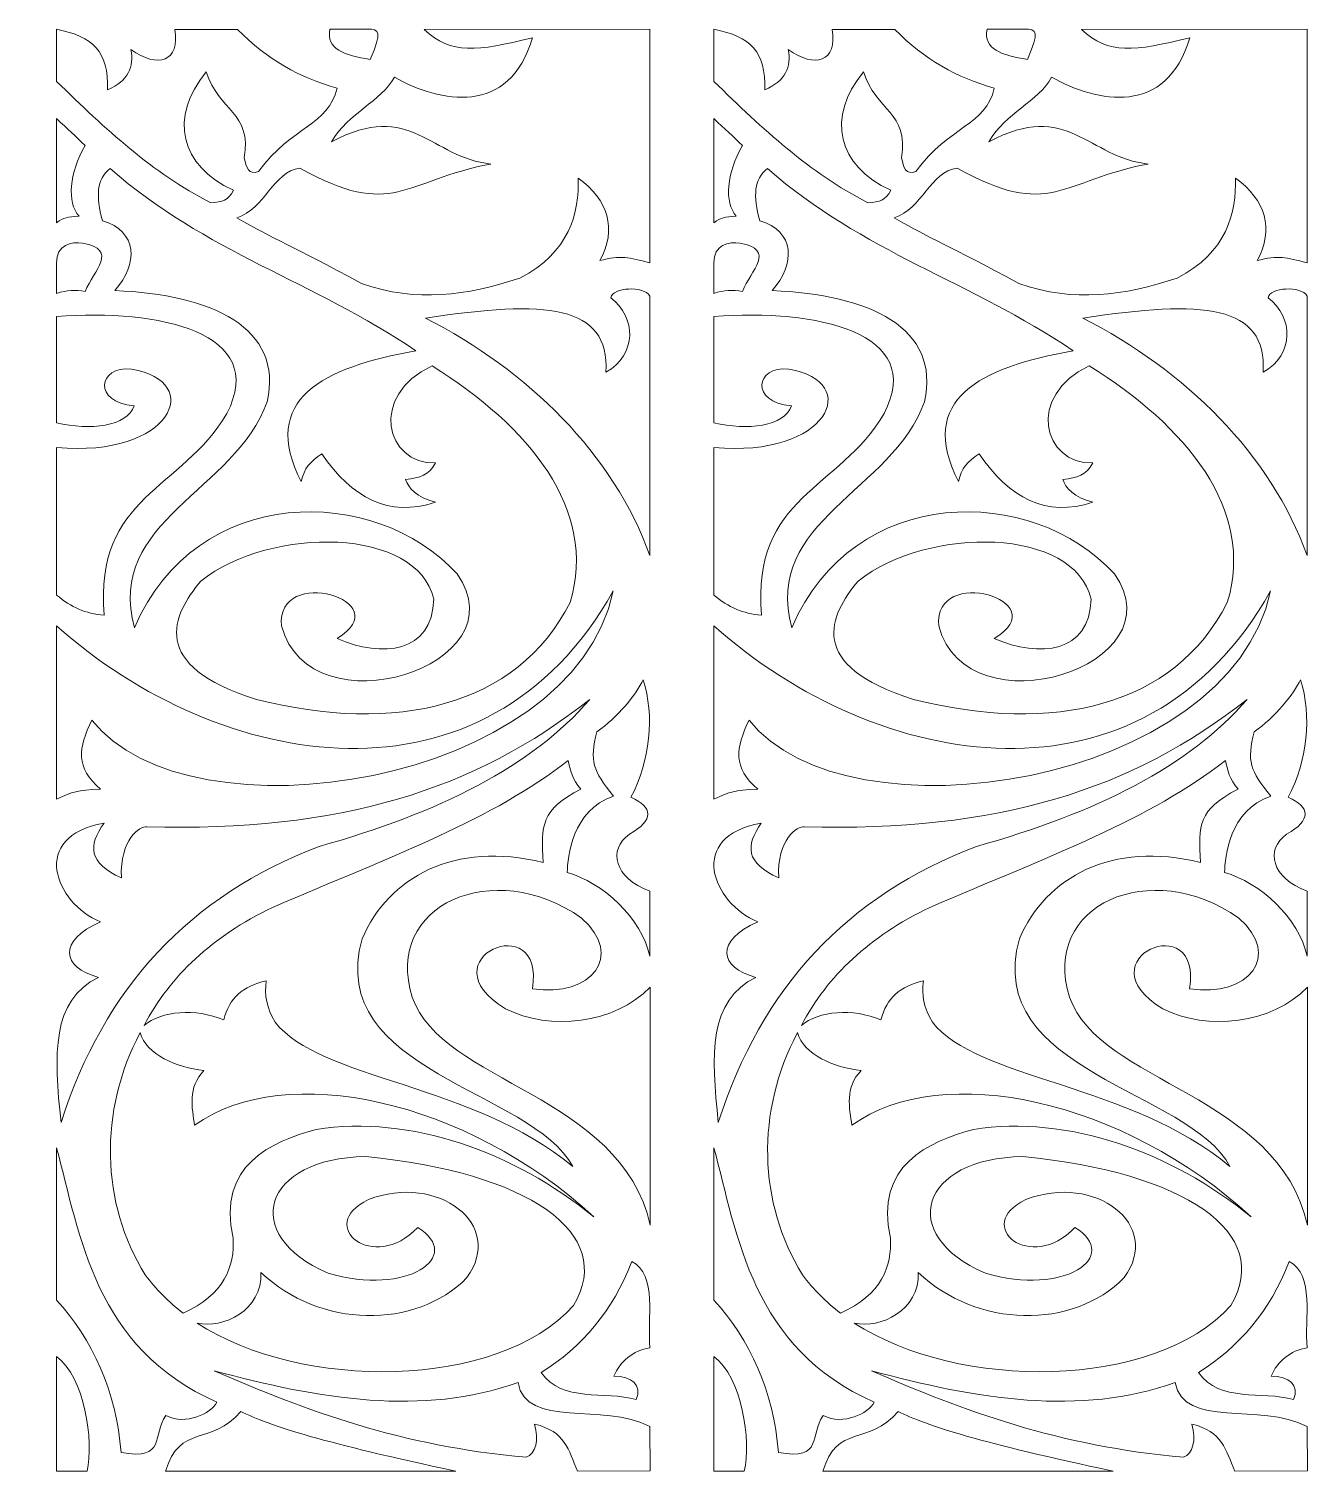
# Model space of a CAD drawing. Header units: centimetres. Extents: x -25 to 24.2, y -27.5 to 27.6.
import ezdxf

# ---------------------------------------------------------------- set-up
doc = ezdxf.new("R2010")
doc.units = ezdxf.units.CM
doc.header["$MEASUREMENT"] = 0
doc.layers.add('layer 1', color=7, linetype='Continuous')

msp = doc.modelspace()

# ---------------------------------------------------------------- linework, layer by layer
at = {"layer": 'layer 1', "color": 242, "lineweight": 9}
for points, knots in [([(-13.45731, 27.53604), (-13.61709, 26.78277), (-12.89806, 26.53262), (-11.91651, 26.38423), (-11.91651, 26.38423), (-11.45805, 27.43734), (-11.55842, 27.55087), (-12.03207, 27.53375), (-12.03207, 27.53375), (-12.03207, 27.53375), (-13.45731, 27.53604), (-13.45731, 27.53604)], [0, 0, 0, 0, 0.25, 0.25, 0.25, 0.25, 0.5, 0.5, 0.5, 0.5, 1, 1, 1, 1]), ([(-23.89823, 27.53291), (-23.89823, 27.53291), (-23.90051, 25.54535), (-23.90051, 25.54535), (-23.90051, 25.54535), (-22.02311, 23.70407), (-20.2541, 22.06193), (-18.01123, 20.90583), (-18.01123, 20.90583), (-17.55078, 20.93437), (-17.35176, 20.99144), (-17.14239, 21.38519), (-17.14239, 21.38519), (-19.17398, 22.30968), (-19.62623, 24.17006), (-18.18243, 25.90487), (-18.18243, 25.90487), (-17.70445, 24.39835), (-16.43679, 24.37707), (-16.72723, 22.61783), (-16.72723, 22.61783), (-16.65003, 22.2533), (-16.57046, 21.96341), (-16.18506, 22.1011), (-16.18506, 22.1011), (-14.87824, 23.87017), (-13.51438, 23.84477), (-13.18339, 25.28855), (-13.18339, 25.28855), (-14.57867, 25.66842), (-15.86589, 26.37975), (-16.98724, 27.53187), (-16.98724, 27.53187), (-16.98724, 27.53187), (-19.38083, 27.53174), (-19.38083, 27.53174), (-19.38083, 27.53174), (-19.17382, 26.29741), (-20.03271, 26.02023), (-21.05859, 26.76087), (-21.05859, 26.76087), (-20.92734, 26.09747), (-21.16703, 25.5639), (-21.94883, 25.22007), (-21.94883, 25.22007), (-21.92047, 26.68384), (-22.49526, 27.26545), (-23.89823, 27.53291)], [0, 0, 0, 0, 0.07692308, 0.07692308, 0.07692308, 0.07692308, 0.15384615, 0.15384615, 0.15384615, 0.15384615, 0.23076923, 0.23076923, 0.23076923, 0.23076923, 0.30769231, 0.30769231, 0.30769231, 0.30769231, 0.38461538, 0.38461538, 0.38461538, 0.38461538, 0.46153846, 0.46153846, 0.46153846, 0.46153846, 0.53846154, 0.53846154, 0.53846154, 0.53846154, 0.61538462, 0.61538462, 0.61538462, 0.61538462, 0.69230769, 0.69230769, 0.69230769, 0.69230769, 0.76923077, 0.76923077, 0.76923077, 0.76923077, 0.84615385, 0.84615385, 0.84615385, 0.84615385, 1, 1, 1, 1]), ([(-17.00665, 20.33367), (-15.94512, 20.67615), (-15.62829, 22.09235), (-14.60099, 22.2294), (-14.60099, 22.2294), (-11.03263, 20.23605), (-10.63272, 21.76608), (-7.30367, 22.38814), (-7.30367, 22.38814), (-9.58667, 22.61644), (-10.37014, 24.85812), (-13.3893, 23.23746), (-13.3893, 23.23746), (-12.76145, 24.35038), (-11.50016, 24.76138), (-10.99215, 25.7031), (-10.99215, 25.7031), (-9.24736, 24.72503), (-6.59727, 24.19644), (-5.71807, 27.20951), (-5.71807, 27.20951), (-7.85578, 26.68942), (-8.80035, 26.55264), (-9.85344, 27.52651), (-9.85344, 27.52651), (-9.85344, 27.52651), (-1.23217, 27.54127), (-1.23217, 27.54127), (-1.23217, 27.54127), (-1.23217, 27.54127), (-1.2322, 18.6166), (-1.2322, 18.6166), (-1.2322, 18.6166), (-2.03701, 18.82203), (-2.33586, 18.90431), (-3.14065, 18.69884), (-3.14065, 18.69884), (-2.47868, 19.9088), (-2.81341, 21.0172), (-3.97186, 21.85052), (-3.97186, 21.85052), (-3.92063, 20.54922), (-4.2974, 18.99112), (-6.19785, 18.03222), (-6.19785, 18.03222), (-8.24551, 17.35386), (-10.12608, 17.09053), (-12.2479, 17.8217), (-12.2479, 17.8217), (-14.98246, 19.30772), (-15.54554, 19.48326), (-17.00665, 20.33367)], [0, 0, 0, 0, 0.07142857, 0.07142857, 0.07142857, 0.07142857, 0.14285714, 0.14285714, 0.14285714, 0.14285714, 0.21428571, 0.21428571, 0.21428571, 0.21428571, 0.28571429, 0.28571429, 0.28571429, 0.28571429, 0.35714286, 0.35714286, 0.35714286, 0.35714286, 0.42857143, 0.42857143, 0.42857143, 0.42857143, 0.5, 0.5, 0.5, 0.5, 0.57142857, 0.57142857, 0.57142857, 0.57142857, 0.64285714, 0.64285714, 0.64285714, 0.64285714, 0.71428571, 0.71428571, 0.71428571, 0.71428571, 0.78571429, 0.78571429, 0.78571429, 0.78571429, 0.85714286, 0.85714286, 0.85714286, 0.85714286, 1, 1, 1, 1]), ([(-23.90051, 24.12439), (-23.90051, 24.12439), (-23.90049, 20.1461), (-23.90049, 20.1461), (-23.90049, 20.1461), (-23.60731, 20.35298), (-23.50285, 20.36439), (-23.04268, 20.39229), (-23.04268, 20.39229), (-23.51657, 20.93254), (-23.41449, 22.03054), (-22.80978, 23.09579), (-22.80978, 23.09579), (-23.17907, 23.46149), (-23.47679, 23.70967), (-23.90051, 24.12439)], [0, 0, 0, 0, 0.2, 0.2, 0.2, 0.2, 0.4, 0.4, 0.4, 0.4, 0.6, 0.6, 0.6, 0.6, 1, 1, 1, 1]), ([(-21.85372, 22.21418), (-22.37874, 21.8032), (-22.40146, 21.17467), (-22.14754, 20.22154), (-22.14754, 20.22154), (-20.81215, 19.84477), (-20.75786, 18.5573), (-21.67659, 17.55279), (-21.67659, 17.55279), (-17.96206, 17.41111), (-15.21592, 16.13318), (-15.85494, 13.30641), (-15.85494, 13.30641), (-17.065, 9.88199), (-22.04146, 8.78589), (-20.9232, 4.67667), (-20.9232, 4.67667), (-18.56583, 10.19548), (-11.71722, 10.16128), (-8.595, 6.73137), (-8.595, 6.73137), (-6.09011, 3.22051), (-14.20532, 0.64787), (-15.30702, 4.74516), (-15.30702, 4.74516), (-15.52377, 7.08487), (-10.77572, 5.72666), (-13.18383, 4.26573), (-13.18383, 4.26573), (-11.45439, 3.50654), (-9.53673, 3.71198), (-9.48537, 5.77251), (-9.48537, 5.77251), (-10.10925, 8.50484), (-15.68796, 8.58758), (-18.38907, 6.45741), (-18.38907, 6.45741), (-19.4734, 5.15651), (-20.41558, 3.23837), (-16.26588, 1.93707), (-16.26588, 1.93707), (-10.94669, 0.59048), (-6.30088, 1.6521), (-4.28013, 5.63553), (-4.28013, 5.63553), (-3.19613, 9.20834), (-5.87852, 12.39311), (-9.55386, 14.67621), (-9.55386, 14.67621), (-11.98493, 13.55132), (-11.323, 10.89704), (-9.41699, 10.97623), (-9.41699, 10.97623), (-9.67379, 10.49687), (-10.00763, 10.40271), (-10.56403, 10.34279), (-10.56403, 10.34279), (-10.46709, 10.01465), (-10.14168, 9.64975), (-9.41699, 9.46967), (-9.41699, 9.46967), (-11.20605, 8.8733), (-12.6156, 9.6323), (-13.76547, 11.31863), (-13.76547, 11.31863), (-14.19918, 11.0333), (-14.44457, 10.76509), (-14.55299, 10.25719), (-14.55299, 10.25719), (-16.16114, 13.40085), (-13.73455, 14.61496), (-10.17027, 15.25623), (-10.17027, 15.25623), (-14.10845, 17.9166), (-18.18946, 19.00597), (-21.85372, 22.21418)], [0, 0, 0, 0, 0.05, 0.05, 0.05, 0.05, 0.1, 0.1, 0.1, 0.1, 0.15, 0.15, 0.15, 0.15, 0.2, 0.2, 0.2, 0.2, 0.25, 0.25, 0.25, 0.25, 0.3, 0.3, 0.3, 0.3, 0.35, 0.35, 0.35, 0.35, 0.4, 0.4, 0.4, 0.4, 0.45, 0.45, 0.45, 0.45, 0.5, 0.5, 0.5, 0.5, 0.55, 0.55, 0.55, 0.55, 0.6, 0.6, 0.6, 0.6, 0.65, 0.65, 0.65, 0.65, 0.7, 0.7, 0.7, 0.7, 0.75, 0.75, 0.75, 0.75, 0.8, 0.8, 0.8, 0.8, 0.85, 0.85, 0.85, 0.85, 0.9, 0.9, 0.9, 0.9, 1, 1, 1, 1]), ([(-22.90755, 19.36503), (-23.31037, 19.43192), (-23.92604, 19.29861), (-23.90051, 18.61175), (-23.90051, 18.61175), (-23.90051, 18.61175), (-23.90049, 17.43899), (-23.90049, 17.43899), (-23.90049, 17.43899), (-23.506, 17.58384), (-23.18787, 17.58816), (-22.80483, 17.51607), (-22.80483, 17.51607), (-22.48922, 18.33264), (-21.5048, 19.11253), (-22.90755, 19.36503)], [0, 0, 0, 0, 0.2, 0.2, 0.2, 0.2, 0.4, 0.4, 0.4, 0.4, 0.6, 0.6, 0.6, 0.6, 1, 1, 1, 1]), ([(-9.80051, 16.50117), (-5.89709, 14.51307), (-2.60332, 11.30372), (-1.23363, 7.43239), (-1.23363, 7.43239), (-1.23363, 7.43239), (-1.22933, 17.34272), (-1.22933, 17.34272), (-1.22933, 17.34272), (-1.46052, 17.75369), (-2.65755, 17.67596), (-2.72307, 17.27639), (-2.72307, 17.27639), (-1.7458, 16.53882), (-1.7087, 15.115), (-2.91139, 14.43447), (-2.91139, 14.43447), (-2.76014, 17.03103), (-5.21519, 17.20311), (-9.80051, 16.50117)], [0, 0, 0, 0, 0.16666667, 0.16666667, 0.16666667, 0.16666667, 0.33333333, 0.33333333, 0.33333333, 0.33333333, 0.5, 0.5, 0.5, 0.5, 0.66666667, 0.66666667, 0.66666667, 0.66666667, 1, 1, 1, 1]), ([(-23.90053, 16.56594), (-23.90053, 16.56594), (-23.90048, 12.49969), (-23.90048, 12.49969), (-23.90048, 12.49969), (-22.63624, 12.19948), (-21.19453, 12.36455), (-20.93875, 13.15047), (-20.93875, 13.15047), (-22.52381, 13.28173), (-22.33264, 14.67987), (-21.04147, 14.55431), (-21.04147, 14.55431), (-18.18811, 14.0778), (-19.52932, 11.14726), (-23.90065, 11.56099), (-23.90065, 11.56099), (-23.90065, 11.56099), (-23.90067, 5.92167), (-23.90067, 5.92167), (-23.90067, 5.92167), (-23.33715, 5.45515), (-22.7863, 5.21107), (-22.08579, 5.15543), (-22.08579, 5.15543), (-22.4496, 9.74359), (-19.11977, 9.9148), (-17.39491, 12.85943), (-17.39491, 12.85943), (-15.78082, 15.96664), (-20.00316, 16.85541), (-23.90053, 16.56594)], [0, 0, 0, 0, 0.11111111, 0.11111111, 0.11111111, 0.11111111, 0.22222222, 0.22222222, 0.22222222, 0.22222222, 0.33333333, 0.33333333, 0.33333333, 0.33333333, 0.44444444, 0.44444444, 0.44444444, 0.44444444, 0.55555556, 0.55555556, 0.55555556, 0.55555556, 0.66666667, 0.66666667, 0.66666667, 0.66666667, 0.77777778, 0.77777778, 0.77777778, 0.77777778, 1, 1, 1, 1]), ([(-23.90064, 4.74999), (-23.90064, 4.74999), (-23.90038, -1.86885), (-23.90038, -1.86885), (-23.90038, -1.86885), (-23.2383, -1.58352), (-23.16159, -1.5327), (-22.22444, -1.48746), (-22.22444, -1.48746), (-23.17996, -0.66013), (-23.07371, 0.07022), (-22.55643, 1.14866), (-22.55643, 1.14866), (-18.84656, -3.59427), (-4.23536, -1.39117), (-2.62584, 6.07994), (-2.62584, 6.07994), (-7.51503, -2.61983), (-17.66458, -0.82219), (-23.90064, 4.74999)], [0, 0, 0, 0, 0.16666667, 0.16666667, 0.16666667, 0.16666667, 0.33333333, 0.33333333, 0.33333333, 0.33333333, 0.5, 0.5, 0.5, 0.5, 0.66666667, 0.66666667, 0.66666667, 0.66666667, 1, 1, 1, 1]), ([(-1.48921, 2.6904), (-1.72038, 2.16532), (-2.47371, 1.22935), (-3.25278, 0.70425), (-3.25278, 0.70425), (-3.53845, -0.43709), (-3.41408, -0.76014), (-2.62119, -1.76452), (-2.62119, -1.76452), (-4.20428, -2.28393), (-4.37627, -4.09223), (-4.38371, -4.67145), (-4.38371, -4.67145), (-3.04548, -5.05664), (-1.5275, -6.40912), (-1.23363, -7.87289), (-1.23363, -7.87289), (-1.23363, -7.87289), (-1.23363, -5.39049), (-1.23363, -5.39049), (-1.23363, -5.39049), (-2.59043, -4.88116), (-2.84435, -3.79974), (-2.01259, -3.21625), (-2.01259, -3.21625), (-1.05243, -2.6584), (-1.1095, -2.19617), (-1.95267, -1.79529), (-1.95267, -1.79529), (-1.21997, -0.43701), (-1.03421, 1.33215), (-1.48921, 2.6904)], [0, 0, 0, 0, 0.11111111, 0.11111111, 0.11111111, 0.11111111, 0.22222222, 0.22222222, 0.22222222, 0.22222222, 0.33333333, 0.33333333, 0.33333333, 0.33333333, 0.44444444, 0.44444444, 0.44444444, 0.44444444, 0.55555556, 0.55555556, 0.55555556, 0.55555556, 0.66666667, 0.66666667, 0.66666667, 0.66666667, 0.77777778, 0.77777778, 0.77777778, 0.77777778, 1, 1, 1, 1]), ([(-22.08753, -2.78874), (-24.96106, -3.291), (-23.96354, -5.84794), (-22.22451, -6.55569), (-22.22451, -6.55569), (-23.8452, -7.28624), (-23.73107, -8.30213), (-22.293, -8.67888), (-22.293, -8.67888), (-24.10811, -9.55202), (-24.00403, -11.61957), (-23.73129, -14.22657), (-23.73129, -14.22657), (-22.08753, -9.06699), (-18.80001, -5.55117), (-13.86873, -3.67911), (-13.86873, -3.67911), (-9.30842, -2.40635), (-5.7127, -0.61421), (-3.52674, 1.93707), (-3.52674, 1.93707), (-7.90728, -1.52768), (-13.08127, -3.13741), (-20.45247, -2.9265), (-20.45247, -2.9265), (-20.70475, -2.88955), (-21.49505, -3.39974), (-21.42264, -4.8785), (-21.42264, -4.8785), (-22.69205, -4.30537), (-22.70021, -3.65763), (-22.08753, -2.78874)], [0, 0, 0, 0, 0.11111111, 0.11111111, 0.11111111, 0.11111111, 0.22222222, 0.22222222, 0.22222222, 0.22222222, 0.33333333, 0.33333333, 0.33333333, 0.33333333, 0.44444444, 0.44444444, 0.44444444, 0.44444444, 0.55555556, 0.55555556, 0.55555556, 0.55555556, 0.66666667, 0.66666667, 0.66666667, 0.66666667, 0.77777778, 0.77777778, 0.77777778, 0.77777778, 1, 1, 1, 1]), ([(-20.55615, -10.51386), (-19.89758, -9.95785), (-18.59753, -9.84573), (-17.51475, -10.30393), (-17.51475, -10.30393), (-17.30082, -9.46497), (-16.78724, -9.01412), (-15.88835, -8.81449), (-15.88835, -8.81449), (-15.9668, -9.33949), (-15.87835, -9.8645), (-15.54595, -10.38953), (-15.54595, -10.38953), (-13.87084, -12.57638), (-7.9759, -12.73337), (-4.17827, -15.90217), (-4.17827, -15.90217), (-5.73058, -12.96928), (-13.65392, -12.29691), (-12.22496, -7.20624), (-12.22496, -7.20624), (-11.22275, -4.86174), (-8.68402, -3.44376), (-5.30748, -4.29552), (-5.30748, -4.29552), (-5.37589, -2.84589), (-5.41006, -2.2865), (-3.86919, -1.48743), (-3.86919, -1.48743), (-4.18656, -1.12215), (-4.28335, -0.75687), (-4.34862, -0.39159), (-4.34862, -0.39159), (-7.24092, -2.65883), (-10.99138, -4.00896), (-15.64947, -6.00777), (-15.64947, -6.00777), (-17.97919, -7.13078), (-19.54313, -8.61477), (-20.55615, -10.51386)], [0, 0, 0, 0, 0.09090909, 0.09090909, 0.09090909, 0.09090909, 0.18181818, 0.18181818, 0.18181818, 0.18181818, 0.27272727, 0.27272727, 0.27272727, 0.27272727, 0.36363636, 0.36363636, 0.36363636, 0.36363636, 0.45454545, 0.45454545, 0.45454545, 0.45454545, 0.54545455, 0.54545455, 0.54545455, 0.54545455, 0.63636364, 0.63636364, 0.63636364, 0.63636364, 0.72727273, 0.72727273, 0.72727273, 0.72727273, 0.81818182, 0.81818182, 0.81818182, 0.81818182, 1, 1, 1, 1]), ([(-5.71907, -9.12265), (-3.44743, -9.43684), (-2.19206, -7.87315), (-3.83587, -6.41769), (-3.83587, -6.41769), (-7.19166, -4.04615), (-11.436, -5.91082), (-10.30723, -9.43081), (-10.30723, -9.43081), (-9.18434, -12.73287), (-2.33502, -13.13443), (-1.21651, -18.14489), (-1.21651, -18.14489), (-1.21651, -18.14489), (-1.21651, -9.05417), (-1.21651, -9.05417), (-1.21651, -9.05417), (-2.5633, -10.458), (-5.05711, -10.74332), (-6.74627, -9.87593), (-6.74627, -9.87593), (-9.88889, -7.98095), (-5.20547, -5.96115), (-5.71907, -9.12265)], [0, 0, 0, 0, 0.14285714, 0.14285714, 0.14285714, 0.14285714, 0.28571429, 0.28571429, 0.28571429, 0.28571429, 0.42857143, 0.42857143, 0.42857143, 0.42857143, 0.57142857, 0.57142857, 0.57142857, 0.57142857, 0.71428571, 0.71428571, 0.71428571, 0.71428571, 1, 1, 1, 1]), ([(-19.0646, -21.50455), (-17.48485, -20.81042), (-17.08742, -19.70594), (-17.15523, -18.64137), (-17.15523, -18.64137), (-17.78585, -15.85934), (-15.68156, -14.95142), (-13.98219, -14.48715), (-13.98219, -14.48715), (-10.36069, -13.92814), (-6.43976, -15.33532), (-3.3709, -17.82496), (-3.3709, -17.82496), (-8.23498, -13.36076), (-15.14218, -11.83758), (-18.62755, -14.32713), (-18.62755, -14.32713), (-18.71885, -13.68797), (-18.90716, -12.87762), (-18.26803, -12.23849), (-18.26803, -12.23849), (-19.3088, -12.12483), (-20.47655, -11.62864), (-20.70636, -10.78941), (-20.70636, -10.78941), (-22.29798, -13.79625), (-22.21529, -17.29522), (-20.51226, -20.04822), (-20.51226, -20.04822), (-20.10232, -20.59416), (-19.61359, -21.07925), (-19.0646, -21.50455)], [0, 0, 0, 0, 0.11111111, 0.11111111, 0.11111111, 0.11111111, 0.22222222, 0.22222222, 0.22222222, 0.22222222, 0.33333333, 0.33333333, 0.33333333, 0.33333333, 0.44444444, 0.44444444, 0.44444444, 0.44444444, 0.55555556, 0.55555556, 0.55555556, 0.55555556, 0.66666667, 0.66666667, 0.66666667, 0.66666667, 0.77777778, 0.77777778, 0.77777778, 0.77777778, 1, 1, 1, 1]), ([(-23.90051, -15.18741), (-23.90051, -15.18741), (-23.90051, -21.00393), (-23.90051, -21.00393), (-23.90051, -21.00393), (-22.53519, -22.52046), (-21.61357, -24.48641), (-21.43523, -26.82473), (-21.43523, -26.82473), (-19.68877, -27.14449), (-20.2595, -26.15148), (-19.72323, -25.42089), (-19.72323, -25.42089), (-18.93853, -25.80044), (-18.00834, -25.34393), (-17.77155, -24.90729), (-17.77155, -24.90729), (-22.45578, -22.83697), (-22.99849, -18.52604), (-23.90051, -15.18741)], [0, 0, 0, 0, 0.16666667, 0.16666667, 0.16666667, 0.16666667, 0.33333333, 0.33333333, 0.33333333, 0.33333333, 0.5, 0.5, 0.5, 0.5, 0.66666667, 0.66666667, 0.66666667, 0.66666667, 1, 1, 1, 1]), ([(-18.53425, -21.88482), (-14.58171, -24.47327), (-7.06148, -24.45355), (-4.14315, -21.21255), (-4.14315, -21.21255), (-2.49145, -18.4374), (-5.90896, -16.12256), (-12.08799, -15.52788), (-12.08799, -15.52788), (-16.00409, -15.56847), (-16.94256, -18.50992), (-13.52579, -19.97673), (-13.52579, -19.97673), (-10.50122, -20.87555), (-8.30986, -19.34045), (-10.10179, -18.23049), (-10.10179, -18.23049), (-11.78965, -20.01715), (-14.0352, -18.15033), (-11.98499, -17.16905), (-11.98499, -17.16905), (-9.31389, -16.14156), (-6.75148, -18.12739), (-8.21859, -20.14793), (-8.21859, -20.14793), (-10.18167, -22.14528), (-13.85301, -22.08548), (-16.09004, -19.95118), (-16.09004, -19.95118), (-16.03406, -21.39629), (-17.53397, -22.11735), (-18.53425, -21.88482)], [0, 0, 0, 0, 0.11111111, 0.11111111, 0.11111111, 0.11111111, 0.22222222, 0.22222222, 0.22222222, 0.22222222, 0.33333333, 0.33333333, 0.33333333, 0.33333333, 0.44444444, 0.44444444, 0.44444444, 0.44444444, 0.55555556, 0.55555556, 0.55555556, 0.55555556, 0.66666667, 0.66666667, 0.66666667, 0.66666667, 0.77777778, 0.77777778, 0.77777778, 0.77777778, 1, 1, 1, 1]), ([(-1.91843, -19.53161), (-2.6346, -21.43193), (-3.8387, -22.7901), (-5.37667, -23.77737), (-5.37667, -23.77737), (-4.57773, -24.94153), (-2.95704, -24.46217), (-1.74723, -24.80457), (-1.74723, -24.80457), (-1.51883, -24.25094), (-1.91832, -23.90856), (-2.60323, -23.91433), (-2.60323, -23.91433), (-2.37216, -23.34932), (-1.86943, -22.93515), (-1.22738, -22.82681), (-1.22738, -22.82681), (-1.34152, -21.73113), (-0.92262, -20.04521), (-1.91843, -19.53161)], [0, 0, 0, 0, 0.16666667, 0.16666667, 0.16666667, 0.16666667, 0.33333333, 0.33333333, 0.33333333, 0.33333333, 0.5, 0.5, 0.5, 0.5, 0.66666667, 0.66666667, 0.66666667, 0.66666667, 1, 1, 1, 1]), ([(-23.90053, -23.16051), (-23.90053, -23.16051), (-23.90078, -27.54115), (-23.90078, -27.54115), (-23.90078, -27.54115), (-23.90078, -27.54115), (-22.73724, -27.54094), (-22.73724, -27.54094), (-22.73724, -27.54094), (-22.46625, -26.38435), (-22.83048, -23.95185), (-23.90053, -23.16051)], [0, 0, 0, 0, 0.25, 0.25, 0.25, 0.25, 0.5, 0.5, 0.5, 0.5, 1, 1, 1, 1]), ([(-17.87427, -23.70889), (-14.39964, -25.22746), (-10.70491, -26.59164), (-5.95019, -27.01305), (-5.95019, -27.01305), (-5.59836, -26.86357), (-5.45463, -26.36146), (-5.63312, -25.74715), (-5.63312, -25.74715), (-4.45664, -26.02062), (-4.34629, -26.72814), (-3.99262, -27.54112), (-3.99262, -27.54112), (-3.99262, -27.54112), (-1.21651, -27.52665), (-1.21651, -27.52665), (-1.21651, -27.52665), (-1.21651, -27.52665), (-1.23363, -25.83177), (-1.23363, -25.83177), (-1.23363, -25.83177), (-3.01411, -24.89587), (-5.95875, -25.93449), (-6.26691, -24.15401), (-6.26691, -24.15401), (-9.91293, -25.4558), (-13.86215, -24.78685), (-17.87427, -23.70889)], [0, 0, 0, 0, 0.125, 0.125, 0.125, 0.125, 0.25, 0.25, 0.25, 0.25, 0.375, 0.375, 0.375, 0.375, 0.5, 0.5, 0.5, 0.5, 0.625, 0.625, 0.625, 0.625, 0.75, 0.75, 0.75, 0.75, 1, 1, 1, 1]), ([(-19.73447, -27.54127), (-19.20666, -25.72305), (-17.98953, -26.59964), (-16.86047, -25.26424), (-16.86047, -25.26424), (-15.75462, -25.80504), (-13.62825, -26.49182), (-8.64231, -27.53979), (-8.64231, -27.53979), (-8.64231, -27.53979), (-19.73447, -27.54127), (-19.73447, -27.54127)], [0, 0, 0, 0, 0.25, 0.25, 0.25, 0.25, 0.5, 0.5, 0.5, 0.5, 1, 1, 1, 1])]:
    msp.add_open_spline(points, degree=3, knots=knots, dxfattribs=at)
at = {"layer": 'layer 1', "color": 250, "lineweight": 9}
for points, knots in [([(11.66048, 27.53604), (11.5007, 26.78277), (12.21973, 26.53262), (13.20128, 26.38423), (13.20128, 26.38423), (13.65974, 27.43734), (13.55937, 27.55087), (13.08572, 27.53375), (13.08572, 27.53375), (13.08572, 27.53375), (11.66048, 27.53604), (11.66048, 27.53604)], [0, 0, 0, 0, 0.25, 0.25, 0.25, 0.25, 0.5, 0.5, 0.5, 0.5, 1, 1, 1, 1]), ([(1.21956, 27.53291), (1.21956, 27.53291), (1.21728, 25.54535), (1.21728, 25.54535), (1.21728, 25.54535), (3.09468, 23.70407), (4.86369, 22.06193), (7.10656, 20.90583), (7.10656, 20.90583), (7.56701, 20.93437), (7.76603, 20.99144), (7.9754, 21.38519), (7.9754, 21.38519), (5.94381, 22.30968), (5.49156, 24.17006), (6.93536, 25.90487), (6.93536, 25.90487), (7.41334, 24.39835), (8.681, 24.37707), (8.39056, 22.61783), (8.39056, 22.61783), (8.46776, 22.2533), (8.54733, 21.96341), (8.93273, 22.1011), (8.93273, 22.1011), (10.23955, 23.87017), (11.60341, 23.84477), (11.9344, 25.28855), (11.9344, 25.28855), (10.53912, 25.66842), (9.2519, 26.37975), (8.13055, 27.53187), (8.13055, 27.53187), (8.13055, 27.53187), (5.73696, 27.53174), (5.73696, 27.53174), (5.73696, 27.53174), (5.94397, 26.29741), (5.08508, 26.02023), (4.0592, 26.76087), (4.0592, 26.76087), (4.19045, 26.09747), (3.95076, 25.5639), (3.16896, 25.22007), (3.16896, 25.22007), (3.19732, 26.68384), (2.62253, 27.26545), (1.21956, 27.53291)], [0, 0, 0, 0, 0.07692308, 0.07692308, 0.07692308, 0.07692308, 0.15384615, 0.15384615, 0.15384615, 0.15384615, 0.23076923, 0.23076923, 0.23076923, 0.23076923, 0.30769231, 0.30769231, 0.30769231, 0.30769231, 0.38461538, 0.38461538, 0.38461538, 0.38461538, 0.46153846, 0.46153846, 0.46153846, 0.46153846, 0.53846154, 0.53846154, 0.53846154, 0.53846154, 0.61538462, 0.61538462, 0.61538462, 0.61538462, 0.69230769, 0.69230769, 0.69230769, 0.69230769, 0.76923077, 0.76923077, 0.76923077, 0.76923077, 0.84615385, 0.84615385, 0.84615385, 0.84615385, 1, 1, 1, 1]), ([(8.11114, 20.33367), (9.17267, 20.67615), (9.4895, 22.09235), (10.5168, 22.2294), (10.5168, 22.2294), (14.08516, 20.23605), (14.48507, 21.76608), (17.81412, 22.38814), (17.81412, 22.38814), (15.53112, 22.61644), (14.74765, 24.85812), (11.72849, 23.23746), (11.72849, 23.23746), (12.35634, 24.35038), (13.61763, 24.76138), (14.12564, 25.7031), (14.12564, 25.7031), (15.87043, 24.72503), (18.52052, 24.19644), (19.39972, 27.20951), (19.39972, 27.20951), (17.26201, 26.68942), (16.31744, 26.55264), (15.26435, 27.52651), (15.26435, 27.52651), (15.26435, 27.52651), (23.88562, 27.54127), (23.88562, 27.54127), (23.88562, 27.54127), (23.88562, 27.54127), (23.88559, 18.6166), (23.88559, 18.6166), (23.88559, 18.6166), (23.08078, 18.82203), (22.78193, 18.90431), (21.97714, 18.69884), (21.97714, 18.69884), (22.63911, 19.9088), (22.30438, 21.0172), (21.14593, 21.85052), (21.14593, 21.85052), (21.19716, 20.54922), (20.82039, 18.99112), (18.91994, 18.03222), (18.91994, 18.03222), (16.87228, 17.35386), (14.99171, 17.09053), (12.86989, 17.8217), (12.86989, 17.8217), (10.13533, 19.30772), (9.57225, 19.48326), (8.11114, 20.33367)], [0, 0, 0, 0, 0.07142857, 0.07142857, 0.07142857, 0.07142857, 0.14285714, 0.14285714, 0.14285714, 0.14285714, 0.21428571, 0.21428571, 0.21428571, 0.21428571, 0.28571429, 0.28571429, 0.28571429, 0.28571429, 0.35714286, 0.35714286, 0.35714286, 0.35714286, 0.42857143, 0.42857143, 0.42857143, 0.42857143, 0.5, 0.5, 0.5, 0.5, 0.57142857, 0.57142857, 0.57142857, 0.57142857, 0.64285714, 0.64285714, 0.64285714, 0.64285714, 0.71428571, 0.71428571, 0.71428571, 0.71428571, 0.78571429, 0.78571429, 0.78571429, 0.78571429, 0.85714286, 0.85714286, 0.85714286, 0.85714286, 1, 1, 1, 1]), ([(1.21728, 24.12439), (1.21728, 24.12439), (1.2173, 20.1461), (1.2173, 20.1461), (1.2173, 20.1461), (1.51048, 20.35298), (1.61494, 20.36439), (2.07511, 20.39229), (2.07511, 20.39229), (1.60122, 20.93254), (1.7033, 22.03054), (2.30801, 23.09579), (2.30801, 23.09579), (1.93872, 23.46149), (1.641, 23.70967), (1.21728, 24.12439)], [0, 0, 0, 0, 0.2, 0.2, 0.2, 0.2, 0.4, 0.4, 0.4, 0.4, 0.6, 0.6, 0.6, 0.6, 1, 1, 1, 1]), ([(3.26407, 22.21418), (2.73905, 21.8032), (2.71633, 21.17467), (2.97025, 20.22154), (2.97025, 20.22154), (4.30564, 19.84477), (4.35993, 18.5573), (3.4412, 17.55279), (3.4412, 17.55279), (7.15573, 17.41111), (9.90187, 16.13318), (9.26285, 13.30641), (9.26285, 13.30641), (8.05279, 9.88199), (3.07633, 8.78589), (4.19459, 4.67667), (4.19459, 4.67667), (6.55196, 10.19548), (13.40057, 10.16128), (16.52279, 6.73137), (16.52279, 6.73137), (19.02768, 3.22051), (10.91247, 0.64787), (9.81077, 4.74516), (9.81077, 4.74516), (9.59402, 7.08487), (14.34207, 5.72666), (11.93396, 4.26573), (11.93396, 4.26573), (13.6634, 3.50654), (15.58106, 3.71198), (15.63242, 5.77251), (15.63242, 5.77251), (15.00854, 8.50484), (9.42983, 8.58758), (6.72872, 6.45741), (6.72872, 6.45741), (5.64439, 5.15651), (4.70221, 3.23837), (8.85191, 1.93707), (8.85191, 1.93707), (14.1711, 0.59048), (18.81691, 1.6521), (20.83766, 5.63553), (20.83766, 5.63553), (21.92166, 9.20834), (19.23927, 12.39311), (15.56393, 14.67621), (15.56393, 14.67621), (13.13286, 13.55132), (13.79479, 10.89704), (15.7008, 10.97623), (15.7008, 10.97623), (15.444, 10.49687), (15.11016, 10.40271), (14.55376, 10.34279), (14.55376, 10.34279), (14.6507, 10.01465), (14.97611, 9.64975), (15.7008, 9.46967), (15.7008, 9.46967), (13.91174, 8.8733), (12.50219, 9.6323), (11.35232, 11.31863), (11.35232, 11.31863), (10.91861, 11.0333), (10.67322, 10.76509), (10.5648, 10.25719), (10.5648, 10.25719), (8.95665, 13.40085), (11.38324, 14.61496), (14.94752, 15.25623), (14.94752, 15.25623), (11.00934, 17.9166), (6.92833, 19.00597), (3.26407, 22.21418)], [0, 0, 0, 0, 0.05, 0.05, 0.05, 0.05, 0.1, 0.1, 0.1, 0.1, 0.15, 0.15, 0.15, 0.15, 0.2, 0.2, 0.2, 0.2, 0.25, 0.25, 0.25, 0.25, 0.3, 0.3, 0.3, 0.3, 0.35, 0.35, 0.35, 0.35, 0.4, 0.4, 0.4, 0.4, 0.45, 0.45, 0.45, 0.45, 0.5, 0.5, 0.5, 0.5, 0.55, 0.55, 0.55, 0.55, 0.6, 0.6, 0.6, 0.6, 0.65, 0.65, 0.65, 0.65, 0.7, 0.7, 0.7, 0.7, 0.75, 0.75, 0.75, 0.75, 0.8, 0.8, 0.8, 0.8, 0.85, 0.85, 0.85, 0.85, 0.9, 0.9, 0.9, 0.9, 1, 1, 1, 1]), ([(2.21024, 19.36503), (1.80742, 19.43192), (1.19175, 19.29861), (1.21728, 18.61175), (1.21728, 18.61175), (1.21728, 18.61175), (1.2173, 17.43899), (1.2173, 17.43899), (1.2173, 17.43899), (1.61179, 17.58384), (1.92992, 17.58816), (2.31296, 17.51607), (2.31296, 17.51607), (2.62857, 18.33264), (3.61299, 19.11253), (2.21024, 19.36503)], [0, 0, 0, 0, 0.2, 0.2, 0.2, 0.2, 0.4, 0.4, 0.4, 0.4, 0.6, 0.6, 0.6, 0.6, 1, 1, 1, 1]), ([(15.31728, 16.50117), (19.2207, 14.51307), (22.51447, 11.30372), (23.88416, 7.43239), (23.88416, 7.43239), (23.88416, 7.43239), (23.88846, 17.34272), (23.88846, 17.34272), (23.88846, 17.34272), (23.65727, 17.75369), (22.46024, 17.67596), (22.39472, 17.27639), (22.39472, 17.27639), (23.37199, 16.53882), (23.40909, 15.115), (22.2064, 14.43447), (22.2064, 14.43447), (22.35765, 17.03103), (19.9026, 17.20311), (15.31728, 16.50117)], [0, 0, 0, 0, 0.16666667, 0.16666667, 0.16666667, 0.16666667, 0.33333333, 0.33333333, 0.33333333, 0.33333333, 0.5, 0.5, 0.5, 0.5, 0.66666667, 0.66666667, 0.66666667, 0.66666667, 1, 1, 1, 1]), ([(1.21726, 16.56594), (1.21726, 16.56594), (1.21731, 12.49969), (1.21731, 12.49969), (1.21731, 12.49969), (2.48155, 12.19948), (3.92326, 12.36455), (4.17904, 13.15047), (4.17904, 13.15047), (2.59398, 13.28173), (2.78515, 14.67987), (4.07632, 14.55431), (4.07632, 14.55431), (6.92968, 14.0778), (5.58847, 11.14726), (1.21714, 11.56099), (1.21714, 11.56099), (1.21714, 11.56099), (1.21712, 5.92167), (1.21712, 5.92167), (1.21712, 5.92167), (1.78064, 5.45515), (2.33149, 5.21107), (3.032, 5.15543), (3.032, 5.15543), (2.66819, 9.74359), (5.99802, 9.9148), (7.72288, 12.85943), (7.72288, 12.85943), (9.33697, 15.96664), (5.11463, 16.85541), (1.21726, 16.56594)], [0, 0, 0, 0, 0.11111111, 0.11111111, 0.11111111, 0.11111111, 0.22222222, 0.22222222, 0.22222222, 0.22222222, 0.33333333, 0.33333333, 0.33333333, 0.33333333, 0.44444444, 0.44444444, 0.44444444, 0.44444444, 0.55555556, 0.55555556, 0.55555556, 0.55555556, 0.66666667, 0.66666667, 0.66666667, 0.66666667, 0.77777778, 0.77777778, 0.77777778, 0.77777778, 1, 1, 1, 1]), ([(1.21715, 4.74999), (1.21715, 4.74999), (1.21741, -1.86885), (1.21741, -1.86885), (1.21741, -1.86885), (1.87949, -1.58352), (1.9562, -1.5327), (2.89335, -1.48746), (2.89335, -1.48746), (1.93783, -0.66013), (2.04408, 0.07022), (2.56136, 1.14866), (2.56136, 1.14866), (6.27123, -3.59427), (20.88243, -1.39117), (22.49195, 6.07994), (22.49195, 6.07994), (17.60276, -2.61983), (7.45321, -0.82219), (1.21715, 4.74999)], [0, 0, 0, 0, 0.16666667, 0.16666667, 0.16666667, 0.16666667, 0.33333333, 0.33333333, 0.33333333, 0.33333333, 0.5, 0.5, 0.5, 0.5, 0.66666667, 0.66666667, 0.66666667, 0.66666667, 1, 1, 1, 1]), ([(23.62858, 2.6904), (23.39741, 2.16532), (22.64408, 1.22935), (21.86501, 0.70425), (21.86501, 0.70425), (21.57934, -0.43709), (21.70371, -0.76014), (22.4966, -1.76452), (22.4966, -1.76452), (20.91351, -2.28393), (20.74152, -4.09223), (20.73408, -4.67145), (20.73408, -4.67145), (22.07231, -5.05664), (23.59029, -6.40912), (23.88416, -7.87289), (23.88416, -7.87289), (23.88416, -7.87289), (23.88416, -5.39049), (23.88416, -5.39049), (23.88416, -5.39049), (22.52736, -4.88116), (22.27344, -3.79974), (23.1052, -3.21625), (23.1052, -3.21625), (24.06536, -2.6584), (24.00829, -2.19617), (23.16512, -1.79529), (23.16512, -1.79529), (23.89782, -0.43701), (24.08358, 1.33215), (23.62858, 2.6904)], [0, 0, 0, 0, 0.11111111, 0.11111111, 0.11111111, 0.11111111, 0.22222222, 0.22222222, 0.22222222, 0.22222222, 0.33333333, 0.33333333, 0.33333333, 0.33333333, 0.44444444, 0.44444444, 0.44444444, 0.44444444, 0.55555556, 0.55555556, 0.55555556, 0.55555556, 0.66666667, 0.66666667, 0.66666667, 0.66666667, 0.77777778, 0.77777778, 0.77777778, 0.77777778, 1, 1, 1, 1]), ([(3.03026, -2.78874), (0.15673, -3.291), (1.15425, -5.84794), (2.89328, -6.55569), (2.89328, -6.55569), (1.27259, -7.28624), (1.38672, -8.30213), (2.82479, -8.67888), (2.82479, -8.67888), (1.00968, -9.55202), (1.11376, -11.61957), (1.3865, -14.22657), (1.3865, -14.22657), (3.03026, -9.06699), (6.31778, -5.55117), (11.24906, -3.67911), (11.24906, -3.67911), (15.80937, -2.40635), (19.40509, -0.61421), (21.59105, 1.93707), (21.59105, 1.93707), (17.21051, -1.52768), (12.03652, -3.13741), (4.66532, -2.9265), (4.66532, -2.9265), (4.41304, -2.88955), (3.62274, -3.39974), (3.69515, -4.8785), (3.69515, -4.8785), (2.42574, -4.30537), (2.41758, -3.65763), (3.03026, -2.78874)], [0, 0, 0, 0, 0.11111111, 0.11111111, 0.11111111, 0.11111111, 0.22222222, 0.22222222, 0.22222222, 0.22222222, 0.33333333, 0.33333333, 0.33333333, 0.33333333, 0.44444444, 0.44444444, 0.44444444, 0.44444444, 0.55555556, 0.55555556, 0.55555556, 0.55555556, 0.66666667, 0.66666667, 0.66666667, 0.66666667, 0.77777778, 0.77777778, 0.77777778, 0.77777778, 1, 1, 1, 1]), ([(4.56164, -10.51386), (5.22021, -9.95785), (6.52026, -9.84573), (7.60304, -10.30393), (7.60304, -10.30393), (7.81697, -9.46497), (8.33055, -9.01412), (9.22944, -8.81449), (9.22944, -8.81449), (9.15099, -9.33949), (9.23944, -9.8645), (9.57184, -10.38953), (9.57184, -10.38953), (11.24695, -12.57638), (17.14189, -12.73337), (20.93952, -15.90217), (20.93952, -15.90217), (19.38721, -12.96928), (11.46387, -12.29691), (12.89283, -7.20624), (12.89283, -7.20624), (13.89504, -4.86174), (16.43377, -3.44376), (19.81031, -4.29552), (19.81031, -4.29552), (19.7419, -2.84589), (19.70773, -2.2865), (21.2486, -1.48743), (21.2486, -1.48743), (20.93123, -1.12215), (20.83444, -0.75687), (20.76917, -0.39159), (20.76917, -0.39159), (17.87687, -2.65883), (14.12641, -4.00896), (9.46832, -6.00777), (9.46832, -6.00777), (7.1386, -7.13078), (5.57466, -8.61477), (4.56164, -10.51386)], [0, 0, 0, 0, 0.09090909, 0.09090909, 0.09090909, 0.09090909, 0.18181818, 0.18181818, 0.18181818, 0.18181818, 0.27272727, 0.27272727, 0.27272727, 0.27272727, 0.36363636, 0.36363636, 0.36363636, 0.36363636, 0.45454545, 0.45454545, 0.45454545, 0.45454545, 0.54545455, 0.54545455, 0.54545455, 0.54545455, 0.63636364, 0.63636364, 0.63636364, 0.63636364, 0.72727273, 0.72727273, 0.72727273, 0.72727273, 0.81818182, 0.81818182, 0.81818182, 0.81818182, 1, 1, 1, 1]), ([(19.39872, -9.12265), (21.67036, -9.43684), (22.92573, -7.87315), (21.28192, -6.41769), (21.28192, -6.41769), (17.92613, -4.04615), (13.68179, -5.91082), (14.81056, -9.43081), (14.81056, -9.43081), (15.93345, -12.73287), (22.78277, -13.13443), (23.90128, -18.14489), (23.90128, -18.14489), (23.90128, -18.14489), (23.90128, -9.05417), (23.90128, -9.05417), (23.90128, -9.05417), (22.55449, -10.458), (20.06068, -10.74332), (18.37152, -9.87593), (18.37152, -9.87593), (15.2289, -7.98095), (19.91232, -5.96115), (19.39872, -9.12265)], [0, 0, 0, 0, 0.14285714, 0.14285714, 0.14285714, 0.14285714, 0.28571429, 0.28571429, 0.28571429, 0.28571429, 0.42857143, 0.42857143, 0.42857143, 0.42857143, 0.57142857, 0.57142857, 0.57142857, 0.57142857, 0.71428571, 0.71428571, 0.71428571, 0.71428571, 1, 1, 1, 1]), ([(6.05319, -21.50455), (7.63294, -20.81042), (8.03037, -19.70594), (7.96256, -18.64137), (7.96256, -18.64137), (7.33194, -15.85934), (9.43623, -14.95142), (11.1356, -14.48715), (11.1356, -14.48715), (14.7571, -13.92814), (18.67803, -15.33532), (21.74689, -17.82496), (21.74689, -17.82496), (16.88281, -13.36076), (9.97561, -11.83758), (6.49024, -14.32713), (6.49024, -14.32713), (6.39894, -13.68797), (6.21063, -12.87762), (6.84976, -12.23849), (6.84976, -12.23849), (5.80899, -12.12483), (4.64124, -11.62864), (4.41143, -10.78941), (4.41143, -10.78941), (2.81981, -13.79625), (2.9025, -17.29522), (4.60553, -20.04822), (4.60553, -20.04822), (5.01547, -20.59416), (5.5042, -21.07925), (6.05319, -21.50455)], [0, 0, 0, 0, 0.11111111, 0.11111111, 0.11111111, 0.11111111, 0.22222222, 0.22222222, 0.22222222, 0.22222222, 0.33333333, 0.33333333, 0.33333333, 0.33333333, 0.44444444, 0.44444444, 0.44444444, 0.44444444, 0.55555556, 0.55555556, 0.55555556, 0.55555556, 0.66666667, 0.66666667, 0.66666667, 0.66666667, 0.77777778, 0.77777778, 0.77777778, 0.77777778, 1, 1, 1, 1]), ([(1.21728, -15.18741), (1.21728, -15.18741), (1.21728, -21.00393), (1.21728, -21.00393), (1.21728, -21.00393), (2.5826, -22.52046), (3.50422, -24.48641), (3.68256, -26.82473), (3.68256, -26.82473), (5.42902, -27.14449), (4.85829, -26.15148), (5.39456, -25.42089), (5.39456, -25.42089), (6.17926, -25.80044), (7.10945, -25.34393), (7.34624, -24.90729), (7.34624, -24.90729), (2.66201, -22.83697), (2.1193, -18.52604), (1.21728, -15.18741)], [0, 0, 0, 0, 0.16666667, 0.16666667, 0.16666667, 0.16666667, 0.33333333, 0.33333333, 0.33333333, 0.33333333, 0.5, 0.5, 0.5, 0.5, 0.66666667, 0.66666667, 0.66666667, 0.66666667, 1, 1, 1, 1]), ([(6.58354, -21.88482), (10.53608, -24.47327), (18.05631, -24.45355), (20.97464, -21.21255), (20.97464, -21.21255), (22.62634, -18.4374), (19.20883, -16.12256), (13.0298, -15.52788), (13.0298, -15.52788), (9.1137, -15.56847), (8.17523, -18.50992), (11.592, -19.97673), (11.592, -19.97673), (14.61657, -20.87555), (16.80793, -19.34045), (15.016, -18.23049), (15.016, -18.23049), (13.32814, -20.01715), (11.08259, -18.15033), (13.1328, -17.16905), (13.1328, -17.16905), (15.8039, -16.14156), (18.36631, -18.12739), (16.8992, -20.14793), (16.8992, -20.14793), (14.93612, -22.14528), (11.26478, -22.08548), (9.02775, -19.95118), (9.02775, -19.95118), (9.08373, -21.39629), (7.58382, -22.11735), (6.58354, -21.88482)], [0, 0, 0, 0, 0.11111111, 0.11111111, 0.11111111, 0.11111111, 0.22222222, 0.22222222, 0.22222222, 0.22222222, 0.33333333, 0.33333333, 0.33333333, 0.33333333, 0.44444444, 0.44444444, 0.44444444, 0.44444444, 0.55555556, 0.55555556, 0.55555556, 0.55555556, 0.66666667, 0.66666667, 0.66666667, 0.66666667, 0.77777778, 0.77777778, 0.77777778, 0.77777778, 1, 1, 1, 1]), ([(23.19936, -19.53161), (22.48319, -21.43193), (21.27909, -22.7901), (19.74112, -23.77737), (19.74112, -23.77737), (20.54006, -24.94153), (22.16075, -24.46217), (23.37056, -24.80457), (23.37056, -24.80457), (23.59896, -24.25094), (23.19947, -23.90856), (22.51456, -23.91433), (22.51456, -23.91433), (22.74563, -23.34932), (23.24836, -22.93515), (23.89041, -22.82681), (23.89041, -22.82681), (23.77627, -21.73113), (24.19517, -20.04521), (23.19936, -19.53161)], [0, 0, 0, 0, 0.16666667, 0.16666667, 0.16666667, 0.16666667, 0.33333333, 0.33333333, 0.33333333, 0.33333333, 0.5, 0.5, 0.5, 0.5, 0.66666667, 0.66666667, 0.66666667, 0.66666667, 1, 1, 1, 1]), ([(1.21726, -23.16051), (1.21726, -23.16051), (1.21701, -27.54115), (1.21701, -27.54115), (1.21701, -27.54115), (1.21701, -27.54115), (2.38055, -27.54094), (2.38055, -27.54094), (2.38055, -27.54094), (2.65154, -26.38435), (2.28731, -23.95185), (1.21726, -23.16051)], [0, 0, 0, 0, 0.25, 0.25, 0.25, 0.25, 0.5, 0.5, 0.5, 0.5, 1, 1, 1, 1]), ([(7.24352, -23.70889), (10.71815, -25.22746), (14.41288, -26.59164), (19.1676, -27.01305), (19.1676, -27.01305), (19.51943, -26.86357), (19.66316, -26.36146), (19.48467, -25.74715), (19.48467, -25.74715), (20.66115, -26.02062), (20.7715, -26.72814), (21.12517, -27.54112), (21.12517, -27.54112), (21.12517, -27.54112), (23.90128, -27.52665), (23.90128, -27.52665), (23.90128, -27.52665), (23.90128, -27.52665), (23.88416, -25.83177), (23.88416, -25.83177), (23.88416, -25.83177), (22.10368, -24.89587), (19.15904, -25.93449), (18.85088, -24.15401), (18.85088, -24.15401), (15.20486, -25.4558), (11.25564, -24.78685), (7.24352, -23.70889)], [0, 0, 0, 0, 0.125, 0.125, 0.125, 0.125, 0.25, 0.25, 0.25, 0.25, 0.375, 0.375, 0.375, 0.375, 0.5, 0.5, 0.5, 0.5, 0.625, 0.625, 0.625, 0.625, 0.75, 0.75, 0.75, 0.75, 1, 1, 1, 1]), ([(5.38332, -27.54127), (5.91113, -25.72305), (7.12826, -26.59964), (8.25732, -25.26424), (8.25732, -25.26424), (9.36317, -25.80504), (11.48954, -26.49182), (16.47548, -27.53979), (16.47548, -27.53979), (16.47548, -27.53979), (5.38332, -27.54127), (5.38332, -27.54127)], [0, 0, 0, 0, 0.25, 0.25, 0.25, 0.25, 0.5, 0.5, 0.5, 0.5, 1, 1, 1, 1])]:
    msp.add_open_spline(points, degree=3, knots=knots, dxfattribs=at)

doc.saveas('drawing.dxf')
